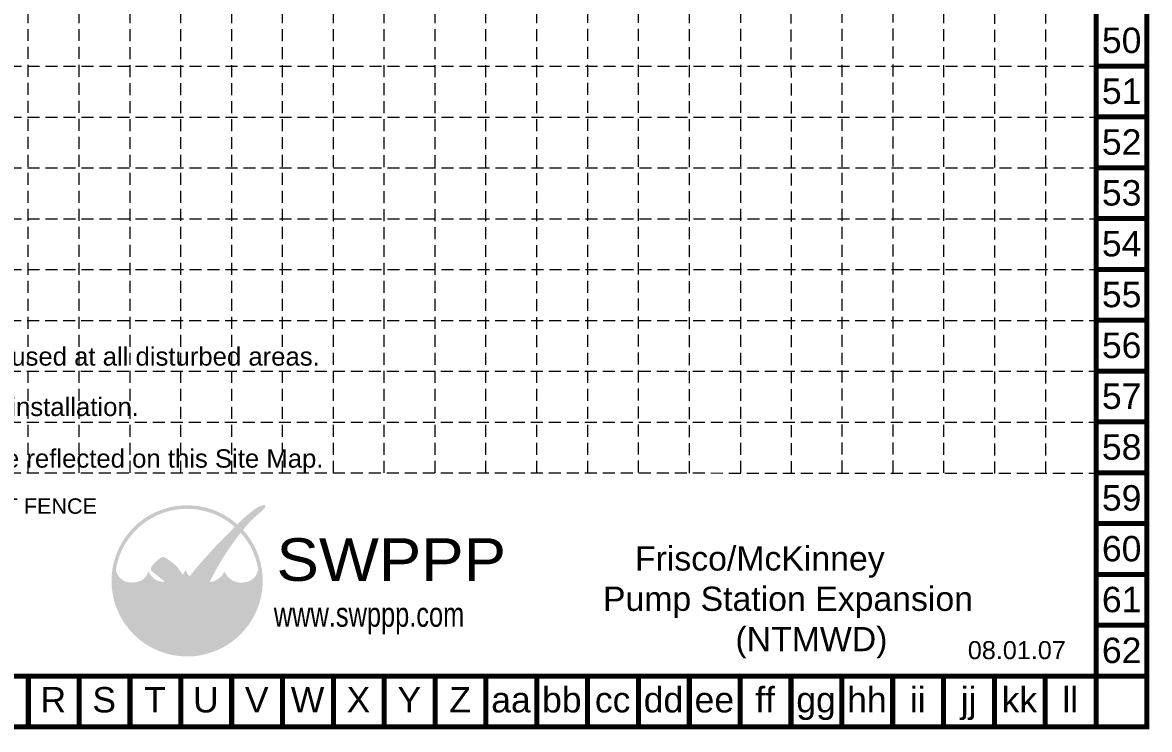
# Model space of a CAD drawing. Header units: inches. Extents: x 8056544 to 8057224, y 14638228 to 14639314.
# Drawn here: x 8056847.9 to 8057223.5, y 14638227.8 to 14638463.5 of the extents above; entities that cross this region are included whole.
import ezdxf
from ezdxf.enums import TextEntityAlignment as Align

# ---------------------------------------------------------------- set-up
doc = ezdxf.new("R2010")
doc.units = ezdxf.units.IN
doc.header["$MEASUREMENT"] = 0
doc.linetypes.add('HIDDEN', pattern=[0.375, 0.25, -0.125])
for name, color, linetype in [('BASE', 7, 'Continuous'), ('GRID', 254, 'HIDDEN'), ('LEGEND', 7, 'Continuous'), ('LOGO', 7, 'Continuous')]:
    doc.layers.add(name, color=color, linetype=linetype)
doc.styles.add("L200'", font='ARIAL.TTF', dxfattribs={"height": 0.001969})
doc.styles.add('LOGO1', font='ROCKEB.TTF', dxfattribs={"height": 25})
doc.styles.get("Standard").update_dxf_attribs({"font": 'ARIAL.TTF'})

# ---------------------------------------------------------------- blocks, each defined once
blk = doc.blocks.new('new logo')
at = {"layer": 'LOGO'}
h = blk.add_hatch(color=170, dxfattribs=at)
h.paths.add_polyline_path([(67.43, 44.06), (66.82, 44.7), (66.35, 45.25), (65.96, 45.76), (65.54, 46.4), (65.09, 47.19), (64.7, 47.94), (64.44, 48.47), (64.18, 49.02), (63.92, 49.58), (63.67, 50.15), (63.31, 50.99), (62.9, 52), (62.6, 52.78), (62.42, 53.27), (62.25, 53.75), (62.07, 54.23), (61.88, 54.72), (61.69, 55.22), (61.48, 55.74), (61.26, 56.27), (61.03, 56.81), (60.78, 57.37), (60.52, 57.93), (60.25, 58.5), (59.96, 59.07), (59.66, 59.64), (59.34, 60.2), (59.02, 60.77), (58.68, 61.32), (58.34, 61.87), (57.99, 62.4), (57.64, 62.91), (57.29, 63.4), (56.95, 63.87), (56.61, 64.32), (56.27, 64.74), (55.93, 65.14), (55.58, 65.53), (55.23, 65.91), (54.91, 66.23), (53.98, 66.22), (52.92, 66.33), (52.05, 66.5), (51.45, 66.64), (50.85, 66.81), (50.26, 67.01), (49.41, 67.35), (48.33, 67.91), (47.34, 68.56), (46.46, 69.26), (45.69, 70.02), (45.01, 70.79), (44.44, 71.52), (43.98, 72.16), (43.6, 72.69), (43.42, 72.95), (43.25, 73.18), (43.1, 73.38), (42.96, 73.53), (42.85, 73.65), (42.75, 73.73), (42.66, 73.76), (42.59, 73.76), (42.53, 73.71), (42.48, 73.63), (42.43, 73.52), (42.38, 73.38), (42.33, 73.22), (42.19, 72.76), (41.96, 72.1), (41.67, 71.46), (41.36, 70.91), (40.98, 70.34), (40.53, 69.77), (40.01, 69.21), (39.42, 68.67), (38.77, 68.17), (38.06, 67.7), (37.31, 67.27), (36.53, 66.9), (35.73, 66.59), (34.88, 66.34), (33.96, 66.14), (32.97, 65.99), (31.89, 65.9), (30.76, 65.86), (29.65, 65.89), (28.59, 65.97), (27.62, 66.13), (26.71, 66.36), (25.83, 66.67), (24.95, 67.08), (24.08, 67.58), (23.21, 68.18), (22.36, 68.88), (21.76, 69.47), (21.37, 69.89), (20.98, 70.36), (20.61, 70.88), (20.24, 71.46), (19.89, 72.13), (19.54, 72.89), (19.19, 73.77), (18.85, 74.77, -0.595729), (106.28, 106.77), (106.97, 107.48), (107.53, 108.05), (108.12, 108.64, 37.93689), (112.29, 104.53), (112.05, 104.24), (111.57, 103.66), (111.09, 103.06), (110.61, 102.47, -0.146449), (123.57, 75.01), (123.33, 74.47), (123.13, 73.97), (122.94, 73.5), (122.77, 73.07), (122.51, 72.4), (122.22, 71.72), (121.9, 71.1), (121.52, 70.53), (121.11, 70), (120.66, 69.51), (120.15, 69.03), (119.62, 68.57), (119.04, 68.14), (118.44, 67.73), (117.81, 67.36), (117.15, 67.03), (116.47, 66.74), (115.76, 66.49), (115.03, 66.28), (114.28, 66.11), (113.5, 65.97), (112.72, 65.88), (111.92, 65.82), (111.11, 65.8), (110.29, 65.82), (109.44, 65.89), (108.56, 66.01), (107.66, 66.19), (106.75, 66.43), (105.88, 66.73), (105.05, 67.1), (104.26, 67.53), (103.5, 68.04), (102.78, 68.61), (102.07, 69.26), (101.4, 69.96), (100.78, 70.68), (100.24, 71.38), (99.83, 72.02), (99.55, 72.52), (99.4, 72.79), (99.26, 73.03), (99.13, 73.24), (99.02, 73.4), (98.92, 73.52), (98.82, 73.58), (98.72, 73.6), (98.63, 73.58), (98.54, 73.51), (98.45, 73.42), (98.36, 73.3), (98.26, 73.16), (98.17, 73), (98.06, 72.83), (97.8, 72.39), (97.42, 71.81), (96.93, 71.14), (96.41, 70.55), (95.93, 70.06), (95.41, 69.58), (94.84, 69.11), (94.21, 68.65), (93.52, 68.19), (92.75, 67.74), (91.9, 67.28), (90.95, 66.85), (90.08, 66.57), (89.39, 66.39), (88.62, 66.22), (87.78, 66.08), (87.59, 65.61), (87.38, 65.07), (87.13, 64.45), (86.86, 63.76), (86.57, 63), (86.26, 62.19), (85.94, 61.33), (85.6, 60.44), (85.25, 59.53), (84.91, 58.59), (84.56, 57.66), (84.21, 56.72), (83.87, 55.8), (83.53, 54.89), (83.21, 54.02), (82.9, 53.18), (82.61, 52.38), (82.34, 51.64), (82.09, 50.96), (81.86, 50.33), (81.65, 49.76), (81.33, 48.95), (80.94, 48.06), (80.54, 47.29), (80.1, 46.58), (79.62, 45.94), (79.13, 45.36), (78.61, 44.81), (78.1, 44.32), (77.57, 43.87), (77.04, 43.47), (76.48, 43.12), (75.9, 42.81), (75.31, 42.55), (74.58, 42.28), (73.74, 42.05), (72.97, 41.94), (72.25, 41.93), (71.55, 42.04), (70.87, 42.22), (70.06, 42.5), (69.36, 42.77), (68.67, 43.11), (68.04, 43.53)])
h.paths.add_polyline_path([(71.76, 72.04), (70.7, 73.9), (70.07, 75.23), (69.69, 74.29), (68.67, 72.59), (67.85, 71.67), (67.95, 71.51), (68.11, 71.24), (68.27, 70.99), (68.41, 70.76), (68.55, 70.55), (68.68, 70.37), (68.8, 70.21), (68.92, 70.07), (69.04, 69.95), (69.15, 69.84), (69.26, 69.75), (69.37, 69.67), (69.48, 69.59), (69.59, 69.52), (69.7, 69.46), (69.82, 69.41), (69.94, 69.36), (70.05, 69.32), (70.17, 69.28), (70.29, 69.25), (70.41, 69.22), (70.53, 69.2), (70.64, 69.18), (70.76, 69.17), (70.88, 69.16), (71, 69.15), (71.11, 69.15), (71.22, 69.16), (71.33, 69.17), (71.44, 69.19), (71.54, 69.21), (71.64, 69.24), (71.74, 69.27), (71.84, 69.31), (71.94, 69.35), (72.04, 69.4), (72.14, 69.45), (72.24, 69.51), (72.35, 69.58), (72.45, 69.65), (72.56, 69.72), (72.67, 69.81), (72.78, 69.9), (72.89, 70), (73, 70.1), (73.11, 70.21), (73.22, 70.34), (73.3, 70.42), (72.52, 71.08)], flags=17)
blk.add_hatch(color=240, dxfattribs=at).paths.add_polyline_path([(117.73, 117.3), (118.86, 118.16), (119.82, 118.88), (120.63, 119.47), (121.31, 119.95), (121.89, 120.34), (122.37, 120.64), (122.78, 120.89), (123.13, 121.1), (123.45, 121.27), (123.73, 121.42), (123.99, 121.55), (124.22, 121.67), (124.44, 121.77), (124.65, 121.85), (124.84, 121.93), (125.03, 122.01), (125.21, 122.09), (125.4, 122.16), (125.58, 122.23), (125.76, 122.3), (125.93, 122.37), (126.1, 122.44), (126.26, 122.49), (126.41, 122.55), (126.56, 122.6), (126.69, 122.64), (126.82, 122.67), (126.95, 122.71), (127.06, 122.73), (127.18, 122.76), (127.29, 122.78), (127.39, 122.79), (127.5, 122.8), (127.6, 122.81), (127.7, 122.82), (127.79, 122.82), (127.89, 122.82), (127.98, 122.82), (128.06, 122.81), (128.14, 122.8), (128.22, 122.79), (128.29, 122.78), (128.35, 122.76), (128.42, 122.74), (128.47, 122.72), (128.52, 122.7), (128.57, 122.67), (128.62, 122.64), (128.65, 122.61), (128.69, 122.57), (128.72, 122.53), (128.75, 122.49), (128.77, 122.44), (128.79, 122.39), (128.81, 122.34), (128.82, 122.28), (128.83, 122.21), (128.84, 122.14), (128.84, 122.07), (128.84, 122), (128.83, 121.92), (128.82, 121.84), (128.81, 121.76), (128.79, 121.68), (128.77, 121.6), (128.74, 121.52), (128.7, 121.44), (128.66, 121.35), (128.61, 121.26), (128.56, 121.16), (128.5, 121.06), (128.43, 120.95), (128.35, 120.83), (128.27, 120.7), (128.18, 120.57), (128.08, 120.42), (127.96, 120.27), (127.85, 120.12), (127.71, 119.96), (127.57, 119.79), (127.42, 119.62), (127.25, 119.44), (127.06, 119.24), (126.84, 119.03), (126.58, 118.79), (126.28, 118.52), (125.94, 118.21), (125.54, 117.86), (125.08, 117.47), (124.58, 117.04), (124.04, 116.57), (123.48, 116.08), (122.89, 115.57), (122.3, 115.05), (121.71, 114.53), (121.13, 114.01), (120.58, 113.5), (120.04, 112.99), (119.52, 112.49), (119.01, 111.99), (118.51, 111.49), (118.02, 110.99), (117.53, 110.47), (117.03, 109.94), (116.53, 109.4), (116.03, 108.85), (115.52, 108.29), (115.02, 107.71), (114.51, 107.14), (114.01, 106.56), (113.51, 105.98), (113.02, 105.4), (112.54, 104.82), (112.05, 104.24), (111.57, 103.66), (111.09, 103.06), (110.59, 102.44), (110.09, 101.8), (109.56, 101.13), (109.02, 100.43), (108.45, 99.68), (107.87, 98.9), (107.27, 98.1), (106.66, 97.27), (106.04, 96.43), (105.43, 95.59), (104.82, 94.74), (104.23, 93.91), (103.65, 93.08), (103.08, 92.27), (102.52, 91.46), (101.97, 90.65), (101.42, 89.84), (100.87, 89.01), (100.32, 88.18), (99.77, 87.33), (99.2, 86.45), (98.63, 85.56), (98.06, 84.66), (97.5, 83.76), (96.94, 82.87), (96.4, 81.99), (95.88, 81.13), (95.38, 80.29), (94.91, 79.49), (94.46, 78.72), (94.03, 77.96), (93.61, 77.23), (93.21, 76.5), (92.81, 75.77), (92.41, 75.04), (92.01, 74.29), (91.6, 73.54), (91.18, 72.77), (90.78, 72.02), (90.38, 71.27), (90, 70.56), (89.64, 69.88), (89.31, 69.25), (89.01, 68.69), (88.75, 68.19), (88.53, 67.74), (88.33, 67.32), (88.15, 66.92), (87.97, 66.52), (87.78, 66.08), (87.59, 65.61), (87.38, 65.07), (87.13, 64.45), (86.86, 63.76), (86.57, 63), (86.26, 62.19), (85.94, 61.33), (85.6, 60.44), (85.25, 59.53), (84.91, 58.59), (84.56, 57.66), (84.21, 56.72), (83.87, 55.8), (83.53, 54.89), (83.21, 54.02), (82.9, 53.18), (82.61, 52.38), (82.34, 51.64), (82.09, 50.96), (81.86, 50.33), (81.65, 49.76), (81.44, 49.23), (81.24, 48.75), (81.04, 48.29), (80.84, 47.87), (80.64, 47.48), (80.43, 47.11), (80.2, 46.75), (79.97, 46.41), (79.73, 46.09), (79.49, 45.78), (79.24, 45.49), (78.99, 45.21), (78.74, 44.95), (78.48, 44.69), (78.23, 44.45), (77.97, 44.21), (77.71, 43.99), (77.44, 43.78), (77.17, 43.58), (76.9, 43.39), (76.62, 43.21), (76.33, 43.04), (76.04, 42.89), (75.75, 42.75), (75.45, 42.62), (75.16, 42.5), (74.87, 42.39), (74.58, 42.29), (74.3, 42.2), (74.02, 42.13), (73.75, 42.07), (73.49, 42.02), (73.23, 41.98), (72.98, 41.95), (72.73, 41.94), (72.49, 41.93), (72.24, 41.94), (72.01, 41.97), (71.77, 42), (71.53, 42.05), (71.3, 42.11), (71.06, 42.17), (70.83, 42.24), (70.59, 42.32), (70.35, 42.4), (70.12, 42.48), (69.88, 42.57), (69.64, 42.66), (69.4, 42.76), (69.16, 42.87), (68.93, 42.98), (68.69, 43.11), (68.47, 43.25), (68.25, 43.39), (68.04, 43.55), (67.83, 43.72), (67.62, 43.9), (67.42, 44.09), (67.22, 44.28), (67.03, 44.49), (66.83, 44.69), (66.64, 44.9), (66.45, 45.13), (66.26, 45.36), (66.06, 45.62), (65.86, 45.91), (65.65, 46.23), (65.43, 46.59), (65.2, 47), (64.96, 47.45), (64.7, 47.94), (64.44, 48.47), (64.18, 49.02), (63.92, 49.58), (63.67, 50.15), (63.43, 50.71), (63.2, 51.26), (62.99, 51.78), (62.79, 52.29), (62.6, 52.78), (62.42, 53.27), (62.25, 53.75), (62.07, 54.23), (61.88, 54.72), (61.69, 55.22), (61.48, 55.74), (61.26, 56.27), (61.03, 56.81), (60.78, 57.37), (60.52, 57.93), (60.25, 58.5), (59.96, 59.07), (59.66, 59.64), (59.34, 60.2), (59.02, 60.77), (58.68, 61.32), (58.34, 61.87), (57.99, 62.4), (57.64, 62.91), (57.29, 63.4), (56.95, 63.87), (56.61, 64.32), (56.27, 64.74), (55.93, 65.14), (55.58, 65.53), (55.23, 65.91), (54.86, 66.28), (54.49, 66.65), (54.09, 67.01), (53.68, 67.39), (53.25, 67.76), (52.81, 68.14), (52.35, 68.52), (51.89, 68.9), (51.42, 69.28), (50.95, 69.66), (50.48, 70.04), (50.01, 70.41), (49.54, 70.78), (49.09, 71.13), (48.65, 71.47), (48.24, 71.8), (47.84, 72.11), (47.47, 72.4), (47.14, 72.66), (46.83, 72.9), (46.56, 73.11), (46.32, 73.3), (46.11, 73.47), (45.92, 73.63), (45.75, 73.78), (45.6, 73.92), (45.46, 74.05), (45.34, 74.18), (45.23, 74.31), (45.13, 74.44), (45.04, 74.56), (44.96, 74.69), (44.9, 74.82), (44.84, 74.96), (44.8, 75.1), (44.76, 75.24), (44.73, 75.39), (44.72, 75.54), (44.71, 75.69), (44.7, 75.84), (44.71, 75.99), (44.72, 76.15), (44.75, 76.3), (44.78, 76.45), (44.81, 76.6), (44.86, 76.75), (44.92, 76.9), (44.99, 77.06), (45.07, 77.23), (45.17, 77.4), (45.29, 77.59), (45.42, 77.8), (45.57, 78.01), (45.73, 78.24), (45.91, 78.48), (46.11, 78.73), (46.32, 78.99), (46.55, 79.26), (46.8, 79.54), (47.06, 79.83), (47.33, 80.13), (47.62, 80.43), (47.91, 80.73), (48.21, 81.04), (48.52, 81.34), (48.84, 81.64), (49.16, 81.93), (49.48, 82.21), (49.79, 82.48), (50.1, 82.74), (50.41, 82.98), (50.7, 83.21), (50.98, 83.42), (51.24, 83.62), (51.49, 83.79), (51.7, 83.95), (51.9, 84.08), (52.08, 84.19), (52.25, 84.29), (52.4, 84.38), (52.55, 84.45), (52.68, 84.51), (52.82, 84.56), (52.95, 84.61), (53.08, 84.64), (53.21, 84.67), (53.34, 84.69), (53.47, 84.7), (53.6, 84.7), (53.72, 84.69), (53.85, 84.68), (53.97, 84.65), (54.1, 84.62), (54.22, 84.58), (54.35, 84.54), (54.48, 84.48), (54.61, 84.43), (54.74, 84.36), (54.88, 84.3), (55.02, 84.23), (55.17, 84.15), (55.34, 84.06), (55.51, 83.97), (55.7, 83.86), (55.91, 83.73), (56.14, 83.59), (56.4, 83.42), (56.68, 83.23), (56.99, 83.01), (57.32, 82.78), (57.67, 82.53), (58.03, 82.27), (58.4, 81.99), (58.79, 81.71), (59.18, 81.42), (59.57, 81.13), (59.97, 80.83), (60.37, 80.53), (60.76, 80.22), (61.15, 79.91), (61.54, 79.59), (61.91, 79.27), (62.28, 78.93), (62.64, 78.6), (62.98, 78.25), (63.32, 77.9), (63.65, 77.54), (63.97, 77.17), (64.29, 76.79), (64.6, 76.4), (64.91, 76.01), (65.22, 75.6), (65.52, 75.19), (65.82, 74.78), (66.11, 74.37), (66.39, 73.96), (66.66, 73.57), (66.91, 73.18), (67.15, 72.81), (67.37, 72.45), (67.58, 72.12), (67.77, 71.8), (67.95, 71.51), (68.11, 71.24), (68.27, 70.99), (68.41, 70.76), (68.55, 70.55), (68.68, 70.37), (68.8, 70.21), (68.92, 70.07), (69.04, 69.95), (69.15, 69.84), (69.26, 69.75), (69.37, 69.67), (69.48, 69.59), (69.59, 69.52), (69.7, 69.46), (69.82, 69.41), (69.94, 69.36), (70.05, 69.32), (70.17, 69.28), (70.29, 69.25), (70.41, 69.22), (70.53, 69.2), (70.64, 69.18), (70.76, 69.17), (70.88, 69.16), (71, 69.15), (71.11, 69.15), (71.22, 69.16), (71.33, 69.17), (71.44, 69.19), (71.54, 69.21), (71.64, 69.24), (71.74, 69.27), (71.84, 69.31), (71.94, 69.35), (72.04, 69.4), (72.14, 69.45), (72.24, 69.51), (72.35, 69.58), (72.45, 69.65), (72.56, 69.72), (72.67, 69.81), (72.78, 69.9), (72.89, 70), (73, 70.1), (73.11, 70.21), (73.22, 70.34), (73.34, 70.47), (73.46, 70.61), (73.58, 70.77), (73.72, 70.94), (73.85, 71.12), (74, 71.32), (74.15, 71.53), (74.32, 71.77), (74.5, 72.01), (74.68, 72.27), (74.88, 72.55), (75.09, 72.84), (75.32, 73.15), (75.56, 73.46), (75.82, 73.79), (76.09, 74.14), (76.37, 74.49), (76.67, 74.87), (76.99, 75.25), (77.32, 75.65), (77.66, 76.07), (78.02, 76.5), (78.39, 76.95), (78.77, 77.42), (79.18, 77.91), (79.6, 78.4), (80.03, 78.92), (80.49, 79.45), (80.96, 80), (81.46, 80.56), (81.97, 81.13), (82.5, 81.72), (83.04, 82.31), (83.59, 82.91), (84.14, 83.51), (84.68, 84.1), (85.22, 84.68), (85.74, 85.25), (86.24, 85.81), (86.73, 86.35), (87.2, 86.89), (87.67, 87.41), (88.13, 87.94), (88.59, 88.46), (89.06, 88.98), (89.53, 89.52), (90.01, 90.05), (90.5, 90.6), (91, 91.16), (91.52, 91.73), (92.06, 92.31), (92.61, 92.9), (93.18, 93.5), (93.77, 94.12), (94.38, 94.75), (95.01, 95.39), (95.64, 96.03), (96.28, 96.68), (96.92, 97.32), (97.56, 97.96), (98.19, 98.58), (98.8, 99.19), (99.39, 99.77), (99.96, 100.34), (100.52, 100.9), (101.07, 101.45), (101.61, 101.98), (102.14, 102.52), (102.66, 103.05), (103.19, 103.59), (103.72, 104.13), (104.25, 104.67), (104.78, 105.23), (105.32, 105.78), (105.86, 106.34), (106.41, 106.91), (106.97, 107.48), (107.53, 108.05), (108.11, 108.62), (108.69, 109.2), (109.27, 109.77), (109.86, 110.34), (110.45, 110.91), (111.04, 111.47), (111.62, 112.02), (112.2, 112.56), (112.77, 113.1), (113.35, 113.62), (113.95, 114.16), (114.58, 114.71), (115.26, 115.3), (116.01, 115.91), (116.82, 116.58)])
at = {"layer": 'LOGO', "style": 'LOGO1'}
for s, height, width, p in [('SWPPP', 31.324, 1.115, (136.96, 67.05)), ('www.swppp.com', 18.1118, 0.77, (135.01, 33.35))]:
    blk.add_text(s, height=height, dxfattribs=dict(at, width=width)).set_placement(p)

msp = doc.modelspace()

# ---------------------------------------------------------------- linework, layer by layer
at = {"layer": 'BASE', "const_width": 1.69}
for points in [[(8057222.67, 14638228.63), (8057222.67, 14639313.37), (8056544.7, 14639313.37), (8056544.7, 14638228.63)], [(8057205.72, 14638245.58), (8057205.72, 14639296.42), (8056561.65, 14639296.42), (8056561.65, 14638245.58)]]:
    msp.add_lwpolyline(points, close=True, dxfattribs=at)
for points in [[(8057222.67, 14638448.97), (8057205.72, 14638448.97)], [(8057222.67, 14638432.02), (8057205.72, 14638432.02)], [(8057222.67, 14638415.07), (8057205.72, 14638415.07)], [(8057222.67, 14638398.12), (8057205.72, 14638398.12)], [(8057222.67, 14638381.18), (8057205.72, 14638381.18)], [(8057222.67, 14638364.23), (8057205.72, 14638364.23)], [(8057222.67, 14638347.28), (8057205.72, 14638347.28)], [(8057222.67, 14638330.33), (8057205.72, 14638330.33)], [(8057222.67, 14638313.38), (8057205.72, 14638313.38)], [(8057222.67, 14638296.43), (8057205.72, 14638296.43)], [(8057222.67, 14638279.48), (8057205.72, 14638279.48)], [(8057222.67, 14638262.53), (8057205.72, 14638262.53)], [(8056849.79, 14638245.58), (8056849.79, 14638228.63)], [(8056866.74, 14638245.58), (8056866.74, 14638228.63)], [(8056883.69, 14638245.58), (8056883.69, 14638228.63)], [(8056900.64, 14638245.58), (8056900.64, 14638228.63)], [(8056917.58, 14638245.58), (8056917.58, 14638228.63)], [(8056934.53, 14638245.58), (8056934.53, 14638228.63)], [(8056951.48, 14638245.58), (8056951.48, 14638228.63)], [(8056968.43, 14638245.58), (8056968.43, 14638228.63)], [(8056985.38, 14638245.58), (8056985.38, 14638228.63)], [(8057002.33, 14638245.58), (8057002.33, 14638228.63)], [(8057019.28, 14638245.58), (8057019.28, 14638228.63)], [(8057036.23, 14638245.58), (8057036.23, 14638228.63)], [(8057053.18, 14638245.58), (8057053.18, 14638228.63)], [(8057070.13, 14638245.58), (8057070.13, 14638228.63)], [(8057087.07, 14638245.58), (8057087.07, 14638228.63)], [(8057104.02, 14638245.58), (8057104.02, 14638228.63)], [(8057120.97, 14638245.58), (8057120.97, 14638228.63)], [(8057137.92, 14638245.58), (8057137.92, 14638228.63)], [(8057154.87, 14638245.58), (8057154.87, 14638228.63)], [(8057171.82, 14638245.58), (8057171.82, 14638228.63)], [(8057188.77, 14638245.58), (8057188.77, 14638228.63)], [(8057205.72, 14638245.58), (8057205.72, 14638228.63)], [(8057222.67, 14638245.58), (8057205.72, 14638245.58)]]:
    msp.add_lwpolyline(points, dxfattribs=at)
at = {"layer": 'GRID', "color": 252, "linetype": 'HIDDEN', "lineweight": 0, "ltscale": 16}
for p, q in [((8056849.79, 14638313.34), (8056849.79, 14639296.42)), ((8056866.74, 14638313.34), (8056866.74, 14639296.42)), ((8056883.69, 14638313.33), (8056883.69, 14639296.42)), ((8056900.64, 14638313.33), (8056900.64, 14639296.42)), ((8056917.58, 14638313.33), (8056917.58, 14639296.42)), ((8056934.53, 14638313.33), (8056934.53, 14639296.42)), ((8056951.48, 14638313.32), (8056951.48, 14639296.42)), ((8056968.43, 14638313.32), (8056968.43, 14639296.42)), ((8056985.38, 14638313.32), (8056985.38, 14639296.42)), ((8057002.33, 14638313.32), (8057002.33, 14639296.42)), ((8057019.28, 14638313.31), (8057019.28, 14639296.42)), ((8057036.31, 14638313.35), (8057036.23, 14639296.42)), ((8057053.24, 14638313.43), (8057053.18, 14639296.42)), ((8057070.17, 14638313.23), (8057070.13, 14639296.42)), ((8057087.28, 14638313.39), (8057087.15, 14639296.8)), ((8057104.14, 14638313.21), (8057104.1, 14639296.8)), ((8057121.1, 14638313.42), (8057121.05, 14639296.8)), ((8057138.08, 14638313.48), (8057138, 14639296.8)), ((8057155, 14638313.33), (8057154.95, 14639296.8)), ((8057171.98, 14638313.11), (8057171.89, 14639296.8)), ((8057188.94, 14638313.15), (8057188.84, 14639296.8)), ((8056561.49, 14638448.92), (8057205.56, 14638448.92)), ((8056561.49, 14638431.97), (8057205.56, 14638431.97)), ((8056561.49, 14638415.02), (8057205.56, 14638415.02)), ((8056561.49, 14638398.07), (8057205.56, 14638398.07)), ((8056561.49, 14638381.12), (8057205.56, 14638381.12)), ((8056561.4, 14638364.18), (8057205.02, 14638364.15)), ((8056561.28, 14638347.19), (8057205.02, 14638347.3)), ((8056561.34, 14638330.28), (8057205.08, 14638330.23)), ((8056561.34, 14638313.38), (8057205.06, 14638313.28))]:
    msp.add_line(p, q, dxfattribs=at)

# ---------------------------------------------------------------- block references
at = {"layer": 'GRID', "xscale": 0.4535999996587634, "yscale": 0.453600000590086, "zscale": 0.4535999999614432}
msp.add_blockref('new logo', (8056870.4, 14638246.91), dxfattribs=at)

# ---------------------------------------------------------------- texts
at = {"insert": (8057106.14, 14638288.84), "char_height": 8.064, "width": 132.6996, "attachment_point": 2}
msp.add_mtext('Frisco/McKinney         Pump Station Expansion       (NTMWD)', dxfattribs=at)
at = {"layer": 'BASE'}
for s, height, p in [('50', 8.475, (8057214.25, 14638457.56)), ('51', 8.475, (8057214.25, 14638440.61)), ('52', 8.475, (8057214.25, 14638423.66)), ('53', 8.475, (8057214.25, 14638406.71)), ('54', 8.475, (8057214.25, 14638389.76)), ('55', 8.475, (8057214.25, 14638372.81)), ('56', 8.475, (8057214.25, 14638355.86)), ('57', 8.475, (8057214.25, 14638338.91)), ('58', 8.475, (8057214.25, 14638321.96)), ('59', 8.475, (8057214.25, 14638305.01)), ('60', 8.475, (8057214.25, 14638288.07)), ('61', 8.475, (8057214.25, 14638271.12)), ('62', 8.475, (8057214.25, 14638254.17)), ('R', 8.47, (8056858.13, 14638237.7)), ('S', 8.47, (8056875.08, 14638237.7)), ('T', 8.47, (8056892.03, 14638237.7)), ('U', 8.47, (8056908.98, 14638237.7)), ('V', 8.47, (8056925.93, 14638237.7)), ('W', 8.47, (8056942.88, 14638237.7)), ('X', 8.47, (8056959.83, 14638237.7)), ('Y', 8.47, (8056976.78, 14638237.7)), ('Z', 8.47, (8056993.73, 14638237.7)), ('aa', 8.475, (8057010.68, 14638237.7)), ('bb', 8.475, (8057027.63, 14638237.7)), ('cc', 8.475, (8057044.57, 14638237.7)), ('dd', 8.475, (8057061.52, 14638237.7)), ('ee', 8.475, (8057078.47, 14638237.7)), ('ff', 8.475, (8057095.42, 14638237.7)), ('gg', 8.475, (8057112.37, 14638237.7)), ('hh', 8.475, (8057129.32, 14638237.7)), ('ii', 8.475, (8057146.27, 14638237.7)), ('jj', 8.475, (8057163.22, 14638237.7)), ('kk', 8.475, (8057180.17, 14638237.7)), ('ll', 8.475, (8057197.12, 14638237.7))]:
    msp.add_text(s, height=height, dxfattribs=at).set_placement(p, align=Align.MIDDLE_CENTER)
at = {"layer": 'BASE', "color": 7, "style": "L200'"}
for s, p in [('Stabilization practices are expected to be used at all disturbed areas.', (8056685.56, 14638349.1)), ('BMPs are not to scale; verify size/location/quantity in the field prior to installation.', (8056580.04, 14638332.3)), ('Location of concrete washout will be determined in the field and will be reflected on this Site Map.', (8056579.67, 14638315.08))]:
    msp.add_text(s, height=6.1318, dxfattribs=at).set_placement(p)
at = {"layer": 'BASE'}
msp.add_text('08.01.07', height=6.007, dxfattribs=at).set_placement((8057179.3, 14638251.23), align=Align.CENTER)
at = {"layer": 'LEGEND', "style": "L200'"}
msp.add_text('EROSION BLANKET / SILT FENCE', height=5.1448, dxfattribs=at).set_placement((8056757.26, 14638299.7))

doc.saveas('drawing.dxf')
